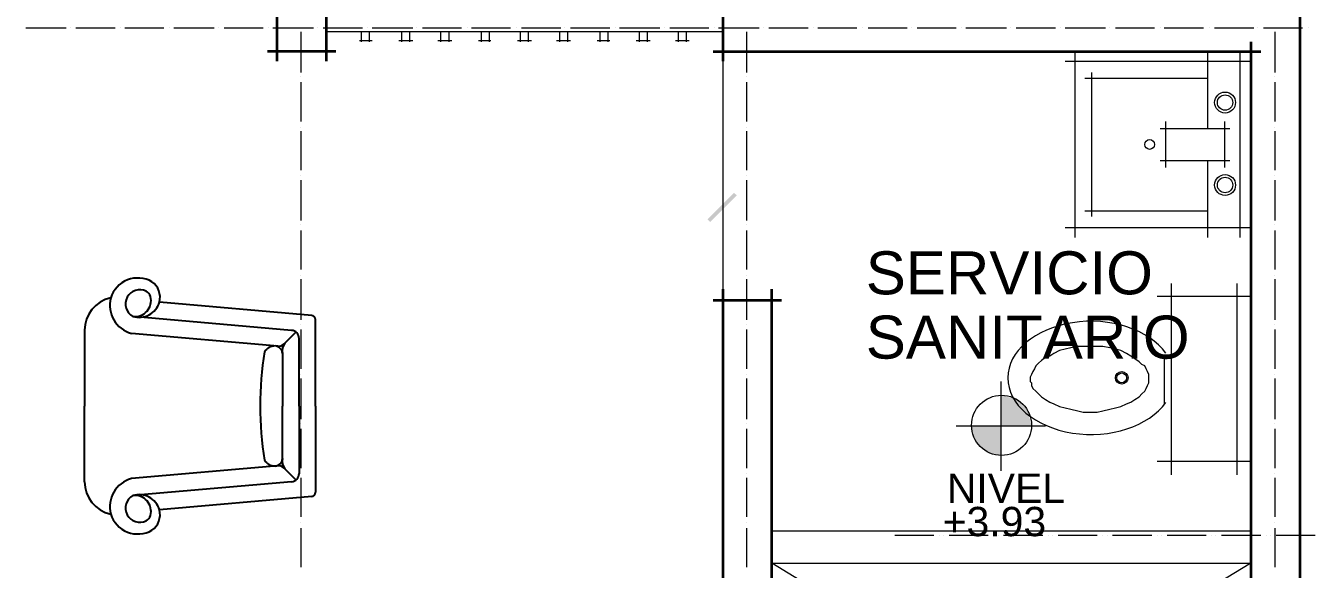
# Model space of a CAD drawing. Header units: millimetres. Extents: x 242 to 289.1, y 51.6 to 80.3.
# Drawn here: x 279.98 to 283.873, y 65.322 to 66.969 of the extents above; entities that cross this region are included whole.
import ezdxf

# ---------------------------------------------------------------- set-up
doc = ezdxf.new("R2010")
doc.units = ezdxf.units.MM
for name, color, linetype in [('FUR', 7, 'Continuous'), ('PDF_0', 7, 'Continuous'), ('PDF_Arquitectura', 7, 'Continuous'), ('PDF_Ejes', 7, 'Continuous'), ('PDF_Muebles Fijos', 5, 'Continuous'), ('PDF_Muros', 7, 'Continuous'), ('PDF_Niveles', 2, 'Continuous'), ('PDF_Text', 7, 'Continuous'), ('PDF_Ventanas', 4, 'Continuous')]:
    doc.layers.add(name, color=color, linetype=linetype)
doc.styles.add('PDF ArialMT', font='arial.ttf')

msp = doc.modelspace()

# ---------------------------------------------------------------- hatches: boundary and pattern name
at = {"layer": 'PDF_0', "transparency": 33554559}
msp.add_hatch(color=256, dxfattribs=at).paths.add_polyline_path([(282.046, 66.3829), (282.0545, 66.3744), (282.135, 66.4549), (282.1265, 66.4633)])
at = {"layer": 'PDF_Arquitectura', "true_color": 0x404040, "transparency": 33554559}
h = msp.add_hatch(color=250, dxfattribs=at)
h.paths.add_polyline_path([(282.9351, 65.7563), (282.8462, 65.7563), (282.8462, 65.7436), (282.8504, 65.7267), (282.8673, 65.7013), (282.88, 65.6886), (282.9054, 65.6717), (282.9224, 65.6674), (282.9351, 65.6674)])
h.paths.add_polyline_path([(282.9689, 65.841), (282.9351, 65.8495), (282.9351, 65.7563), (283.0282, 65.7563), (283.0197, 65.7902), (283.0155, 65.8029), (283.007, 65.8156), (282.9943, 65.8283), (282.9816, 65.8368)])

# ---------------------------------------------------------------- linework, layer by layer
at = {"layer": 'FUR'}
for p, q in [((280.8471, 66.0911), (280.3853, 66.1315)), ((280.7857, 66.0463), (280.3047, 66.0884)), ((280.8585, 65.8171), (280.8585, 66.0787)), ((280.1585, 66.0466), (280.1585, 65.8171)), ((280.7439, 65.9982), (280.3004, 66.037)), ((280.7992, 66.0408), (280.7638, 66.0054)), ((280.8085, 65.8171), (280.8085, 66.0214)), ((280.7584, 65.9764), (280.7585, 65.9764)), ((280.7585, 65.9764), (280.7585, 65.8171)), ((280.1585, 65.5876), (280.1585, 65.8171)), ((280.7585, 65.6578), (280.7585, 65.8171)), ((280.8085, 65.8171), (280.8085, 65.6128)), ((280.8585, 65.8171), (280.8585, 65.5556)), ((280.7439, 65.636), (280.3004, 65.5972)), ((280.7584, 65.6578), (280.7585, 65.6578)), ((280.7992, 65.5934), (280.7638, 65.6288)), ((280.7857, 65.5879), (280.3047, 65.5458)), ((280.8471, 65.5431), (280.3853, 65.5027))]:
    msp.add_line(p, q, dxfattribs=at)
for centre, radius, start, end in [((280.32, 66.1187), 0.0862, 60.3245, 162.6404), ((280.3298, 66.1465), 0.0574, 344.8618, 55.0799), ((280.2585, 66.0466), 0.1, 101.9383, 180.0007), ((280.3238, 66.1226), 0.0887, 165.7435, 254.7415), ((280.3259, 66.1261), 0.0433, 63.5054, 240.7355), ((280.3115, 66.1362), 0.0484, 261.9563, 15.3753), ((280.334, 66.1424), 0.025, 15.3753, 63.5054), ((280.3235, 66.1501), 0.0645, 253.1246, 343.2356), ((280.846, 66.0787), 0.0125, 0, 85), ((280.7835, 66.0214), 0.025, 0, 85), ((281.7183, 65.8171), 1.0279, 170.8158, 180), ((280.7354, 65.9614), 0.0376, 89.6632, 148.1932), ((280.7333, 65.9738), 0.0253, 6.0682, 84.7628), ((280.7461, 66.0231), 0.025, 265, 315), ((280.7901, 65.9853), 0.0329, 137.7121, 195.7058), ((281.7183, 65.8171), 1.0279, 180, 189.1842), ((280.7354, 65.6728), 0.0376, 211.8068, 270.3368), ((280.7333, 65.6604), 0.0253, 275.2372, 353.9318), ((280.7461, 65.6111), 0.025, 45, 95), ((280.7901, 65.6489), 0.0329, 164.2942, 222.2879), ((280.3238, 65.5116), 0.0887, 105.2585, 194.2565), ((280.7835, 65.6128), 0.025, 275, 0), ((280.2585, 65.5876), 0.1, 180, 258.061), ((280.846, 65.5556), 0.0125, 275, 0), ((280.3259, 65.5081), 0.0433, 119.2645, 296.4946), ((280.3235, 65.4841), 0.0645, 16.7644, 106.8754), ((280.3115, 65.498), 0.0484, 344.6247, 98.0437), ((280.32, 65.5155), 0.0862, 197.3596, 299.6755), ((280.334, 65.4918), 0.025, 296.4946, 344.6247), ((280.3298, 65.4877), 0.0574, 304.9201, 15.1382)]:
    msp.add_arc(centre, radius, start, end, dxfattribs=at)
at = {"layer": 'PDF_Arquitectura', "color": 250, "lineweight": 18, "true_color": 0x404040}
msp.add_lwpolyline([(282.0926, 66.8147), (282.0926, 66.3194)], dxfattribs=at)
at = {"layer": 'PDF_Arquitectura', "color": 250, "lineweight": 9, "true_color": 0x404040}
for points in [[(282.9351, 65.8918), (282.9351, 65.6209)], [(283.0705, 65.7563), (282.7996, 65.7563)]]:
    msp.add_lwpolyline(points, dxfattribs=at)
at = {"layer": 'PDF_Arquitectura', "lineweight": 5}
for points in [[(282.6133, 65.4261), (282.7319, 65.4261)], [(282.7488, 65.4261), (282.7488, 65.4261)], [(282.7615, 65.4261), (282.7615, 65.4261)], [(282.7784, 65.4261), (282.897, 65.4261)], [(282.9139, 65.4261), (282.9139, 65.4261)], [(282.9266, 65.4261), (282.9266, 65.4261)], [(282.9435, 65.4261), (283.0621, 65.4261)], [(283.079, 65.4261), (283.079, 65.4261)], [(283.0917, 65.4261), (283.0917, 65.4261)], [(283.1086, 65.4261), (283.2272, 65.4261)], [(283.2441, 65.4261), (283.2441, 65.4261)], [(283.2568, 65.4261), (283.2568, 65.4261)], [(283.2737, 65.4261), (283.3923, 65.4261)], [(283.4092, 65.4261), (283.4092, 65.4261)], [(283.4219, 65.4261), (283.4219, 65.4261)], [(283.4388, 65.4261), (283.5574, 65.4261)], [(283.5743, 65.4261), (283.5743, 65.4261)], [(283.587, 65.4261), (283.587, 65.4261)], [(283.6039, 65.4261), (283.7225, 65.4261)], [(283.7394, 65.4261), (283.7394, 65.4261)], [(283.7521, 65.4261), (283.7521, 65.4261)], [(283.7691, 65.4261), (283.8876, 65.4261)]]:
    msp.add_lwpolyline(points, dxfattribs=at)
at = {"layer": 'PDF_Arquitectura', "color": 250, "lineweight": 18, "true_color": 0x404040}
msp.add_circle((282.9372, 65.7585), 0.091, dxfattribs=at)
at = {"layer": 'PDF_Ejes', "lineweight": 9}
for points in [[(279.9801, 66.9629), (280.1029, 66.9629)], [(280.1156, 66.9629), (280.1156, 66.9629)], [(280.1325, 66.9629), (280.2511, 66.9629)], [(280.268, 66.9629), (280.268, 66.9629)], [(280.2807, 66.9629), (280.3992, 66.9629)], [(280.4162, 66.9629), (280.4162, 66.9629)], [(280.4289, 66.9629), (280.5516, 66.9629)], [(280.5643, 66.9629), (280.5643, 66.9629)], [(280.5813, 66.9629), (280.6998, 66.9629)], [(280.7168, 66.9629), (280.7168, 66.9629)], [(280.7295, 66.9629), (280.8522, 66.9629)], [(280.8141, 66.9629), (280.8141, 66.9629)], [(280.8649, 66.9629), (280.8649, 66.9629)], [(280.8819, 66.9629), (281.0004, 66.9629)], [(281.0173, 66.9629), (281.0173, 66.9629)], [(281.03, 66.9629), (281.1528, 66.9629)], [(281.1655, 66.9629), (281.1655, 66.9629)], [(281.1824, 66.9629), (281.301, 66.9629)], [(281.3179, 66.9629), (281.3179, 66.9629)], [(281.3306, 66.9629), (281.4491, 66.9629)], [(281.4661, 66.9629), (281.4661, 66.9629)], [(281.483, 66.9629), (281.6015, 66.9629)], [(281.6142, 66.9629), (281.6142, 66.9629)], [(281.6312, 66.9629), (281.7497, 66.9629)], [(281.7666, 66.9629), (281.7666, 66.9629)], [(281.7793, 66.9629), (281.9021, 66.9629)], [(281.9148, 66.9629), (281.9148, 66.9629)], [(281.9317, 66.9629), (282.0503, 66.9629)], [(282.0672, 66.9629), (282.0672, 66.9629)], [(282.0799, 66.9629), (282.2027, 66.9629)], [(282.1646, 66.9629), (282.1646, 66.9629)], [(282.2154, 66.9629), (282.2154, 66.9629)], [(282.2323, 66.9629), (282.3509, 66.9629)], [(282.3678, 66.9629), (282.3678, 66.9629)], [(282.3805, 66.9629), (282.499, 66.9629)], [(282.516, 66.9629), (282.516, 66.9629)], [(282.5329, 66.9629), (282.6514, 66.9629)], [(282.6641, 66.9629), (282.6641, 66.9629)], [(282.6811, 66.9629), (282.7996, 66.9629)], [(282.8165, 66.9629), (282.8165, 66.9629)], [(282.8292, 66.9629), (282.952, 66.9629)], [(282.9647, 66.9629), (282.9647, 66.9629)], [(282.9816, 66.9629), (283.1002, 66.9629)], [(283.1171, 66.9629), (283.1171, 66.9629)], [(283.1298, 66.9629), (283.2526, 66.9629)], [(283.2653, 66.9629), (283.2653, 66.9629)], [(283.2822, 66.9629), (283.4007, 66.9629)], [(283.4177, 66.9629), (283.4177, 66.9629)], [(283.4304, 66.9629), (283.5489, 66.9629)], [(283.5658, 66.9629), (283.5658, 66.9629)], [(283.5828, 66.9629), (283.7013, 66.9629)], [(283.714, 66.9629), (283.714, 66.9629)], [(283.731, 66.9629), (283.8495, 66.9629)], [(283.7648, 66.9629), (283.7648, 66.9629)], [(283.8664, 66.9629), (283.8664, 66.9629)], [(280.8141, 66.9502), (280.8141, 66.8274)], [(282.1646, 66.9502), (282.1646, 66.8274)], [(283.7648, 66.9502), (283.7648, 66.8274)], [(280.8141, 66.8147), (280.8141, 66.8147)], [(280.8141, 66.7978), (280.8141, 66.6792)], [(282.1646, 66.8147), (282.1646, 66.8147)], [(282.1646, 66.7978), (282.1646, 66.6792)], [(283.7648, 66.8147), (283.7648, 66.8147)], [(283.7648, 66.7978), (283.7648, 66.6792)], [(280.8141, 66.6623), (280.8141, 66.6623)], [(280.8141, 66.6496), (280.8141, 66.5311)], [(282.1646, 66.6623), (282.1646, 66.6623)], [(282.1646, 66.6496), (282.1646, 66.5311)], [(283.7648, 66.6623), (283.7648, 66.6623)], [(283.7648, 66.6496), (283.7648, 66.5311)], [(280.8141, 66.5141), (280.8141, 66.5141)], [(280.8141, 66.5014), (280.8141, 66.3787)], [(282.1646, 66.5141), (282.1646, 66.5141)], [(282.1646, 66.5014), (282.1646, 66.3787)], [(283.7648, 66.5141), (283.7648, 66.5141)], [(283.7648, 66.5014), (283.7648, 66.3787)], [(280.8141, 66.366), (280.8141, 66.366)], [(280.8141, 66.349), (280.8141, 66.2305)], [(282.1646, 66.366), (282.1646, 66.366)], [(282.1646, 66.349), (282.1646, 66.2305)], [(283.7648, 66.366), (283.7648, 66.366)], [(283.7648, 66.349), (283.7648, 66.2305)], [(280.8141, 66.2136), (280.8141, 66.2136)], [(280.8141, 66.2009), (280.8141, 66.0781)], [(282.1646, 66.2136), (282.1646, 66.2136)], [(282.1646, 66.2009), (282.1646, 66.0781)], [(283.7648, 66.2136), (283.7648, 66.2136)], [(283.7648, 66.2009), (283.7648, 66.0781)], [(280.8141, 66.0654), (280.8141, 66.0654)], [(282.1646, 66.0654), (282.1646, 66.0654)], [(283.7648, 66.0654), (283.7648, 66.0654)], [(280.8141, 66.0485), (280.8141, 65.9299)], [(282.1646, 66.0485), (282.1646, 65.9299)], [(283.7648, 66.0485), (283.7648, 65.9299)], [(280.8141, 65.913), (280.8141, 65.913)], [(282.1646, 65.913), (282.1646, 65.913)], [(283.7648, 65.913), (283.7648, 65.913)], [(280.8141, 65.9003), (280.8141, 65.7775)], [(282.1646, 65.9003), (282.1646, 65.7775)], [(283.7648, 65.9003), (283.7648, 65.7775)], [(280.8141, 65.7648), (280.8141, 65.7648)], [(280.8141, 65.7479), (280.8141, 65.6293)], [(282.1646, 65.7648), (282.1646, 65.7648)], [(282.1646, 65.7479), (282.1646, 65.6293)], [(283.7648, 65.7648), (283.7648, 65.7648)], [(283.7648, 65.7479), (283.7648, 65.6293)], [(280.8141, 65.6124), (280.8141, 65.6124)], [(280.8141, 65.5997), (280.8141, 65.4812)], [(282.1646, 65.6124), (282.1646, 65.6124)], [(282.1646, 65.5997), (282.1646, 65.4812)], [(283.7648, 65.6124), (283.7648, 65.6124)], [(283.7648, 65.5997), (283.7648, 65.4812)], [(280.8141, 65.4642), (280.8141, 65.4642)], [(280.8141, 65.4473), (280.8141, 65.3288)], [(282.1646, 65.4642), (282.1646, 65.4642)], [(282.1646, 65.4473), (282.1646, 65.3288)], [(283.7648, 65.4642), (283.7648, 65.4642)], [(283.7648, 65.4473), (283.7648, 65.3288)]]:
    msp.add_lwpolyline(points, dxfattribs=at)
at = {"layer": 'PDF_Muebles Fijos', "lineweight": 5}
for points in [[(283.1594, 66.8909), (283.1594, 66.3279)], [(283.5616, 66.8909), (283.5616, 66.6581)], [(283.659, 66.8909), (283.659, 66.3279)], [(283.1298, 66.8613), (283.6929, 66.8613)], [(283.1891, 66.8105), (283.5616, 66.8105)], [(283.2102, 66.8274), (283.2102, 66.3914)], [(283.4177, 66.6581), (283.6294, 66.6581)], [(283.4346, 66.5395), (283.4346, 66.6792)], [(283.6124, 66.6792), (283.6124, 66.5395)], [(283.4177, 66.5607), (283.6294, 66.5607)], [(283.5616, 66.5607), (283.5616, 66.3279)], [(283.1891, 66.4083), (283.5616, 66.4083)], [(283.1298, 66.3575), (283.6929, 66.3575)], [(283.4515, 66.1882), (283.4515, 65.6082)], [(283.6505, 66.1882), (283.6505, 65.6082)], [(283.4092, 66.1501), (283.6929, 66.1501)], [(283.4304, 65.9723), (283.4304, 65.8241)], [(283.4092, 65.6505), (283.6929, 65.6505)], [(282.2408, 65.4388), (283.6929, 65.4388)], [(282.9393, 64.9139), (282.2408, 65.3415), (283.6929, 65.3415), (282.9901, 64.9139)]]:
    msp.add_lwpolyline(points, dxfattribs=at)
msp.add_lwpolyline([(283.3838, 65.9003), (283.3838, 65.9045), (283.3838, 65.913), (283.3796, 65.9215), (283.3753, 65.9299), (283.3711, 65.9384), (283.3626, 65.9426), (283.3542, 65.9511), (283.3415, 65.9596), (283.3288, 65.968), (283.3161, 65.9765), (283.2991, 65.985), (283.2822, 65.9892), (283.2653, 65.9934), (283.2441, 65.9977), (283.2272, 65.9977), (283.206, 65.9977), (283.1848, 65.9977), (283.1679, 65.9977), (283.1467, 65.9934), (283.1298, 65.9892), (283.1129, 65.985), (283.0959, 65.9765), (283.0832, 65.968), (283.0705, 65.9638), (283.0578, 65.9553), (283.0494, 65.9469), (283.0409, 65.9384), (283.0367, 65.9299), (283.0324, 65.9215), (283.0282, 65.913), (283.024, 65.9045), (283.024, 65.9003), (283.024, 65.8918), (283.0282, 65.8876), (283.0282, 65.8791), (283.0324, 65.8706), (283.0409, 65.8622), (283.0494, 65.8537), (283.0578, 65.8452), (283.0705, 65.8368), (283.0832, 65.8283), (283.0959, 65.8241), (283.1129, 65.8156), (283.1298, 65.8114), (283.1467, 65.8071), (283.1679, 65.8029), (283.1848, 65.7987), (283.206, 65.7987), (283.2272, 65.7987), (283.2441, 65.8029), (283.2653, 65.8071), (283.2822, 65.8114), (283.2991, 65.8156), (283.3161, 65.8241), (283.3288, 65.8283), (283.3415, 65.8368), (283.3542, 65.8452), (283.3626, 65.8537), (283.3711, 65.8622), (283.3753, 65.8706), (283.3796, 65.8791), (283.3838, 65.8876)], close=True, dxfattribs=at)
for centre, radius in [((283.6145, 66.7364), 0.0317), ((283.6145, 66.7364), 0.0233), ((283.3859, 66.6094), 0.0148), ((283.6145, 66.4866), 0.0317), ((283.6145, 66.4866), 0.0233), ((283.3013, 65.9024), 0.0191), ((283.3013, 65.9024), 0.0148)]:
    msp.add_circle(centre, radius, dxfattribs=at)
for points in [[(283.1518, 66.0695), (283.0374, 66.0516), (282.9562, 65.9823), (282.9562, 65.9024)], [(283.4348, 65.9771), (283.3837, 66.0491), (283.2662, 66.0874), (283.1518, 66.0695)], [(282.9562, 65.9024), (282.9562, 65.8225), (283.0374, 65.7532), (283.1518, 65.7353)], [(283.1518, 65.7353), (283.2662, 65.7174), (283.3837, 65.7557), (283.4348, 65.8277)]]:
    msp.add_open_spline(points, degree=3, dxfattribs=at)
at = {"layer": 'PDF_Muros', "lineweight": 35}
for points in [[(283.841, 74.1682), (283.841, 61.2604)], [(280.7422, 66.8613), (280.7422, 67.0687)], [(280.8903, 67.0687), (280.8903, 66.8613)], [(282.0926, 67.0687), (282.0926, 66.8613)], [(283.6929, 66.9205), (283.6929, 64.4101)], [(280.92, 66.8909), (280.7125, 66.8909)], [(282.063, 66.8909), (283.7225, 66.8909)], [(282.063, 66.1374), (282.2704, 66.1374)], [(282.0926, 66.1712), (282.0926, 62.1579)], [(282.2408, 64.4101), (282.2408, 66.1712)]]:
    msp.add_lwpolyline(points, dxfattribs=at)
at = {"layer": 'PDF_Niveles', "lineweight": 9}
msp.add_lwpolyline([(282.0926, 66.8909), (282.0926, 66.1374)], dxfattribs=at)
at = {"layer": 'PDF_Ventanas', "lineweight": 18}
msp.add_lwpolyline([(282.0926, 66.9502), (280.8903, 66.9502)], dxfattribs=at)
at = {"layer": 'PDF_Ventanas', "lineweight": 9}
for points in [[(280.9919, 66.9248), (281.03, 66.9248)], [(280.9962, 66.9502), (280.9962, 66.9205)], [(281.0216, 66.9205), (281.0216, 66.9502)], [(281.1105, 66.9248), (281.1528, 66.9248)], [(281.1189, 66.9502), (281.1189, 66.9205)], [(281.1443, 66.9205), (281.1443, 66.9502)], [(281.229, 66.9248), (281.2713, 66.9248)], [(281.2375, 66.9502), (281.2375, 66.9205)], [(281.2629, 66.9205), (281.2629, 66.9502)], [(281.3518, 66.9248), (281.3899, 66.9248)], [(281.3602, 66.9502), (281.3602, 66.9205)], [(281.3856, 66.9205), (281.3856, 66.9502)], [(281.4703, 66.9248), (281.5126, 66.9248)], [(281.4788, 66.9502), (281.4788, 66.9205)], [(281.5042, 66.9205), (281.5042, 66.9502)], [(281.5888, 66.9248), (281.6312, 66.9248)], [(281.5973, 66.9502), (281.5973, 66.9205)], [(281.6227, 66.9205), (281.6227, 66.9502)], [(281.7116, 66.9248), (281.7497, 66.9248)], [(281.7201, 66.9502), (281.7201, 66.9205)], [(281.7455, 66.9205), (281.7455, 66.9502)], [(281.8301, 66.9248), (281.8725, 66.9248)], [(281.8386, 66.9502), (281.8386, 66.9205)], [(281.864, 66.9205), (281.864, 66.9502)], [(281.9487, 66.9248), (281.991, 66.9248)], [(281.9571, 66.9502), (281.9571, 66.9205)], [(281.9825, 66.9205), (281.9825, 66.9502)]]:
    msp.add_lwpolyline(points, dxfattribs=at)

# ---------------------------------------------------------------- texts
at = {"layer": 'PDF_Text', "attachment_point": 4, "style": 'PDF ArialMT'}
for s, insert, char_height in [('SERVICIO', (282.5258, 66.2196), 0.13035), ('SANITARIO', (282.5258, 66.0249), 0.13035), ('NIVEL', (282.7714, 65.5681), 0.08871), ('+3.93', (282.7587, 65.4665), 0.08871)]:
    msp.add_mtext(s, dxfattribs=dict(at, insert=insert, char_height=char_height))

doc.saveas('drawing.dxf')
